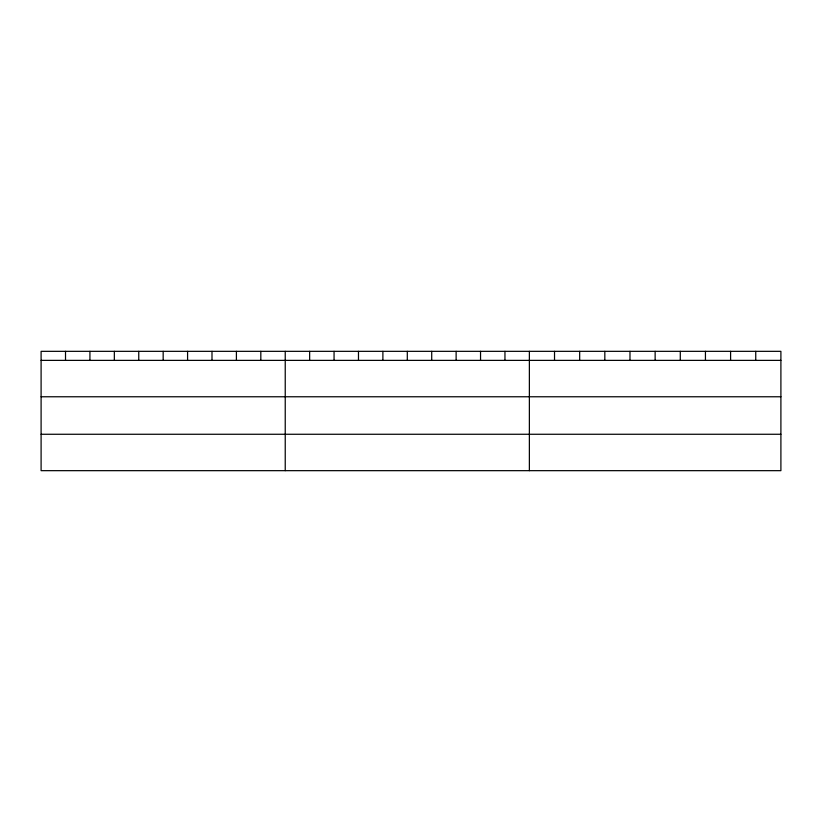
<?xml version="1.0" encoding="UTF-8"?>
<svg xmlns="http://www.w3.org/2000/svg" width="822" height="822" viewBox="0 0 822 822"><rect width="100%" height="100%" fill="white"/><g stroke="black" fill="none" stroke-linecap="round" stroke-linejoin="round"><path stroke-width="1.23" d="M780.9 396.769L780.9 351.333L41.1 351.333L41.1 470.667L780.9 470.667L780.9 396.769L41.1 396.769M41.1 360.375L780.9 360.375M41.1 434.263L780.9 434.263M755.747 351.333L755.747 360.375M730.594 351.333L730.594 360.375M705.44 351.333L705.44 360.375M680.287 351.333L680.287 360.375M655.134 351.333L655.134 360.375M629.981 351.333L629.981 360.375M604.828 351.333L604.828 360.375M579.674 351.333L579.674 360.375M554.521 351.333L554.521 360.375M529.368 351.333L529.368 470.667M504.955 351.333L504.955 360.375M480.541 351.333L480.541 360.375M456.128 351.333L456.128 360.375M431.714 351.333L431.714 360.375M407.301 351.333L407.301 360.375M382.888 351.333L382.888 360.375M358.474 351.333L358.474 360.375M334.061 351.333L334.061 360.375M309.647 351.333L309.647 360.375M285.234 351.333L285.234 470.667M260.821 351.333L260.821 360.375M236.407 351.333L236.407 360.375M211.994 351.333L211.994 360.375M187.58 351.333L187.58 360.375M163.167 351.333L163.167 360.375M138.754 351.333L138.754 360.375M114.34 351.333L114.34 360.375M89.927 351.333L89.927 360.375M65.513 351.333L65.513 360.375"/></g></svg>
